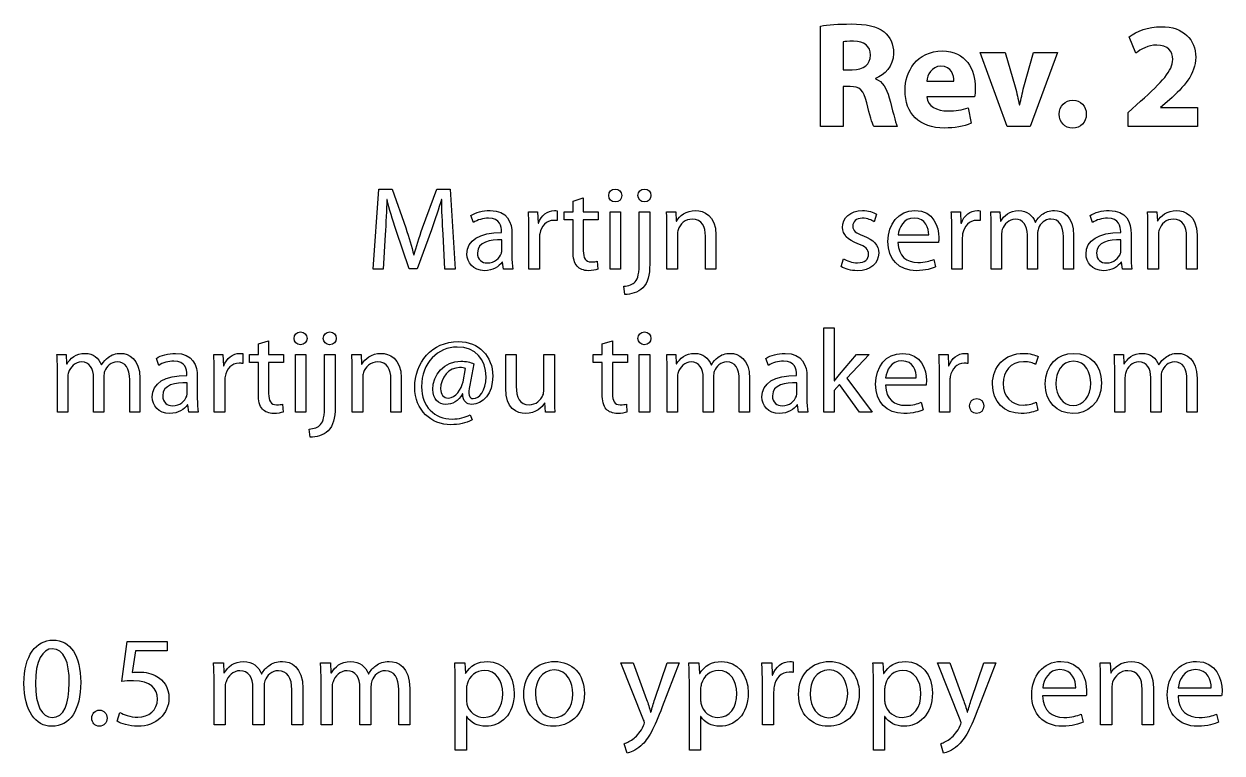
# Model space of a CAD drawing. Header units: millimetres. Extents: x -127 to 1881, y -61 to 1624.
# Drawn here: x 1459.9 to 1664.3, y 1489.9 to 1614.4 of the extents above; entities that cross this region are included whole.
import ezdxf

# ---------------------------------------------------------------- set-up
doc = ezdxf.new("R2010")
doc.units = ezdxf.units.MM
doc.layers.get('0').update_dxf_attribs({"linetype": 'CONTINUOUS', "true_color": 0xffffff})

msp = doc.modelspace()

# ---------------------------------------------------------------- linework, layer by layer
at = {"color": 7, "true_color": 0xffffff}
for points in [[(1600.8, 1603.69), (1599.64, 1603.69), (1599.64, 1596.86), (1595.75, 1596.86), (1595.75, 1614), (1595.75, 1614)], [(1599.64, 1611.3), (1599.64, 1606.53)], [(1649.54, 1609.39), (1648.43, 1612.17)], [(1630.47, 1603.61), (1632.09, 1609.47), (1636.22, 1609.47), (1631.52, 1596.86), (1627.61, 1596.86), (1623.02, 1609.47), (1627.27, 1609.47)], [(1627.27, 1609.47), (1628.97, 1603.61)], [(1599.64, 1606.53), (1601.19, 1606.53)], [(1605.16, 1605.08), (1605.16, 1605.01)], [(1613.89, 1604.59), (1618.53, 1604.59)], [(1622.04, 1601.91), (1613.92, 1601.91), (1613.92, 1601.91)], [(1629.69, 1600.55), (1629.77, 1600.55)], [(1655.31, 1601.42), (1653.77, 1600.13), (1653.77, 1600.08), (1660.11, 1600.08), (1660.11, 1596.86), (1648.23, 1596.86)], [(1648.23, 1596.86), (1648.23, 1599.23), (1650.37, 1601.17)], [(1620.96, 1600.06), (1621.47, 1597.4)], [(1608.87, 1596.86), (1604.85, 1596.86)], [(1521.5, 1578.35), (1521.14, 1572.48), (1519.45, 1572.48), (1520.4, 1586.17), (1522.66, 1586.17), (1525, 1579.55)], [(1521.81, 1584.41), (1521.77, 1584.41)], [(1527.88, 1579.55), (1530.32, 1586.17), (1532.58, 1586.17), (1533.43, 1572.48), (1531.68, 1572.48), (1531.36, 1578.49)], [(1531.13, 1584.41), (1531.09, 1584.41)], [(1553.55, 1575.59), (1553.55, 1580.95), (1552.02, 1580.95), (1552.02, 1582.31), (1553.55, 1582.31), (1553.55, 1584.14), (1555.29, 1584.67)], [(1555.29, 1584.67), (1555.29, 1582.31), (1557.85, 1582.31), (1557.85, 1580.95), (1555.29, 1580.95), (1555.29, 1575.65)], [(1561.86, 1585.08), (1561.86, 1585.08)], [(1545.93, 1582.31), (1547.49, 1582.31), (1547.57, 1580.36), (1547.63, 1580.36)], [(1550.86, 1582.48), (1550.86, 1580.79)], [(1559.87, 1582.31), (1561.65, 1582.31), (1561.65, 1572.48), (1559.87, 1572.48), (1559.87, 1582.31), (1559.87, 1582.31)], [(1564.84, 1574.04), (1564.84, 1582.31), (1566.63, 1582.31), (1566.63, 1573.35)], [(1569.48, 1582.31), (1571.06, 1582.31), (1571.16, 1580.69), (1571.2, 1580.69)], [(1618.08, 1582.31), (1619.65, 1582.31), (1619.73, 1580.36), (1619.79, 1580.36)], [(1623.02, 1582.48), (1623.02, 1580.79)], [(1624.81, 1582.31), (1626.37, 1582.31), (1626.45, 1580.71), (1626.51, 1580.71)], [(1651.55, 1582.31), (1653.13, 1582.31), (1653.23, 1580.69), (1653.27, 1580.69)], [(1536.54, 1580.46), (1536.13, 1581.66)], [(1605.32, 1581.91), (1604.89, 1580.61)], [(1632.39, 1580.54), (1632.43, 1580.54)], [(1642.16, 1580.46), (1641.75, 1581.66)], [(1529.37, 1579.2), (1526.95, 1572.56), (1525.61, 1572.56), (1523.37, 1579.08)], [(1541.35, 1578.74), (1541.35, 1578.94)], [(1543.12, 1578.51), (1543.12, 1574.83), (1543.12, 1574.83)], [(1547.8, 1577.72), (1547.8, 1572.48), (1546.01, 1572.48), (1546.01, 1579.24)], [(1571.35, 1578.39), (1571.35, 1572.48), (1569.56, 1572.48), (1569.56, 1579.65)], [(1577.93, 1578.33), (1577.93, 1572.48), (1576.14, 1572.48), (1576.14, 1578.15)], [(1609, 1578.35), (1614.22, 1578.35)], [(1619.95, 1577.72), (1619.95, 1572.48), (1618.16, 1572.48), (1618.16, 1579.24)], [(1626.64, 1578.39), (1626.64, 1572.48), (1624.89, 1572.48), (1624.89, 1579.65)], [(1632.79, 1578.55), (1632.79, 1572.48), (1631.05, 1572.48), (1631.05, 1578.37)], [(1638.95, 1578.25), (1638.95, 1572.48), (1637.2, 1572.48), (1637.2, 1578.02)], [(1646.98, 1578.74), (1646.98, 1578.94)], [(1648.74, 1578.51), (1648.74, 1574.83), (1648.74, 1574.83)], [(1653.42, 1578.39), (1653.42, 1572.48), (1651.63, 1572.48), (1651.63, 1579.65)], [(1660, 1578.33), (1660, 1572.48), (1658.21, 1572.48), (1658.21, 1578.15)], [(1541.39, 1575.79), (1541.39, 1577.5)], [(1615.89, 1577.07), (1608.98, 1577.07), (1608.98, 1577.07)], [(1647.02, 1575.79), (1647.02, 1577.5)], [(1526.38, 1574.94), (1526.42, 1574.94)], [(1599.26, 1572.94), (1599.69, 1574.29)], [(1615.07, 1574.16), (1615.4, 1572.88)], [(1543.26, 1572.48), (1541.66, 1572.48), (1541.52, 1573.72), (1541.46, 1573.72)], [(1557.67, 1573.86), (1557.75, 1572.5)], [(1648.89, 1572.48), (1647.28, 1572.48), (1647.14, 1573.72), (1647.08, 1573.72)], [(1562.4, 1568.19), (1562.2, 1569.59), (1562.2, 1569.59)], [(1599, 1554.53), (1601.91, 1557.93), (1604.04, 1557.93), (1600.26, 1553.88), (1604.59, 1548.09), (1602.39, 1548.09), (1599.02, 1552.81), (1598.11, 1551.79), (1598.11, 1548.09), (1596.34, 1548.09), (1596.34, 1562.52), (1598.11, 1562.52), (1598.11, 1553.42)], [(1499.86, 1551.2), (1499.86, 1556.57), (1498.34, 1556.57), (1498.34, 1557.93), (1499.86, 1557.93), (1499.86, 1559.76), (1501.61, 1560.29)], [(1501.61, 1560.29), (1501.61, 1557.93), (1504.17, 1557.93), (1504.17, 1556.57), (1501.61, 1556.57), (1501.61, 1551.26)], [(1508.17, 1560.69), (1508.17, 1560.69)], [(1558.52, 1551.2), (1558.52, 1556.57), (1557, 1556.57), (1557, 1557.93), (1558.52, 1557.93), (1558.52, 1559.76), (1560.27, 1560.29)], [(1560.27, 1560.29), (1560.27, 1557.93), (1562.83, 1557.93), (1562.83, 1556.57), (1560.27, 1556.57), (1560.27, 1551.26)], [(1566.83, 1560.69), (1566.83, 1560.69)], [(1465.5, 1557.93), (1467.06, 1557.93), (1467.15, 1556.32), (1467.21, 1556.32)], [(1492.24, 1557.93), (1493.81, 1557.93), (1493.89, 1555.98), (1493.95, 1555.98)], [(1497.18, 1558.09), (1497.18, 1556.4)], [(1506.18, 1557.93), (1507.97, 1557.93), (1507.97, 1548.09), (1506.18, 1548.09), (1506.18, 1557.93), (1506.18, 1557.93)], [(1511.16, 1549.66), (1511.16, 1557.93), (1512.95, 1557.93), (1512.95, 1548.97)], [(1515.79, 1557.93), (1517.38, 1557.93), (1517.48, 1556.3), (1517.52, 1556.3)], [(1542.06, 1552.18), (1542.06, 1557.93), (1543.85, 1557.93), (1543.85, 1552.5)], [(1548.57, 1551.91), (1548.57, 1557.93), (1550.36, 1557.93), (1550.36, 1550.8)], [(1564.84, 1557.93), (1566.63, 1557.93), (1566.63, 1548.09), (1564.84, 1548.09), (1564.84, 1557.93), (1564.84, 1557.93)], [(1569.52, 1557.93), (1571.08, 1557.93), (1571.16, 1556.32), (1571.22, 1556.32)], [(1615.97, 1557.93), (1617.53, 1557.93), (1617.61, 1555.98), (1617.67, 1555.98)], [(1620.91, 1558.09), (1620.91, 1556.4)], [(1632.87, 1557.6), (1632.47, 1556.24)], [(1645.88, 1557.93), (1647.44, 1557.93), (1647.52, 1556.32), (1647.59, 1556.32)], [(1473.08, 1556.16), (1473.12, 1556.16)], [(1482.85, 1556.08), (1482.45, 1557.28)], [(1534.77, 1553.28), (1535.2, 1555.55)], [(1536.6, 1556.36), (1535.91, 1552.69)], [(1577.1, 1556.16), (1577.14, 1556.16)], [(1586.87, 1556.08), (1586.46, 1557.28)], [(1653.46, 1556.16), (1653.5, 1556.16)], [(1467.33, 1554.01), (1467.33, 1548.09), (1465.58, 1548.09), (1465.58, 1555.27)], [(1473.49, 1554.17), (1473.49, 1548.09), (1471.74, 1548.09), (1471.74, 1553.99)], [(1479.64, 1553.86), (1479.64, 1548.09), (1477.9, 1548.09), (1477.9, 1553.64)], [(1487.67, 1554.35), (1487.67, 1554.56)], [(1489.44, 1554.13), (1489.44, 1550.45), (1489.44, 1550.45)], [(1494.11, 1553.34), (1494.11, 1548.09), (1492.32, 1548.09), (1492.32, 1554.86)], [(1517.66, 1554.01), (1517.66, 1548.09), (1515.87, 1548.09), (1515.87, 1555.27)], [(1524.24, 1553.95), (1524.24, 1548.09), (1522.46, 1548.09), (1522.46, 1553.76)], [(1571.35, 1554.01), (1571.35, 1548.09), (1569.6, 1548.09), (1569.6, 1555.27)], [(1577.5, 1554.17), (1577.5, 1548.09), (1575.75, 1548.09), (1575.75, 1553.99)], [(1583.66, 1553.86), (1583.66, 1548.09), (1581.91, 1548.09), (1581.91, 1553.64)], [(1591.69, 1554.35), (1591.69, 1554.56)], [(1593.45, 1554.13), (1593.45, 1550.45), (1593.45, 1550.45)], [(1606.88, 1553.97), (1612.11, 1553.97)], [(1617.84, 1553.34), (1617.84, 1548.09), (1616.05, 1548.09), (1616.05, 1554.86)], [(1647.71, 1554.01), (1647.71, 1548.09), (1645.96, 1548.09), (1645.96, 1555.27)], [(1653.86, 1554.17), (1653.86, 1548.09), (1652.12, 1548.09), (1652.12, 1553.99)], [(1660.02, 1553.86), (1660.02, 1548.09), (1658.27, 1548.09), (1658.27, 1553.64)], [(1487.71, 1551.41), (1487.71, 1553.11)], [(1591.73, 1551.41), (1591.73, 1553.11)], [(1598.11, 1553.42), (1598.15, 1553.42)], [(1613.77, 1552.69), (1606.86, 1552.69), (1606.86, 1552.69)], [(1643.7, 1553.09), (1643.7, 1553.09)], [(1503.99, 1549.47), (1504.07, 1548.11)], [(1534.73, 1551.2), (1534.67, 1551.2)], [(1550.44, 1548.09), (1548.85, 1548.09), (1548.75, 1549.7), (1548.71, 1549.7)], [(1562.65, 1549.47), (1562.73, 1548.11)], [(1612.96, 1549.78), (1613.29, 1548.5)], [(1632.53, 1549.78), (1632.83, 1548.44)], [(1489.58, 1548.09), (1487.97, 1548.09), (1487.83, 1549.33), (1487.77, 1549.33)], [(1535.99, 1547.65), (1536.31, 1546.77), (1536.31, 1546.77)], [(1593.6, 1548.09), (1591.99, 1548.09), (1591.85, 1549.33), (1591.79, 1549.33)], [(1508.72, 1543.81), (1508.52, 1545.21), (1508.52, 1545.21)], [(1476.59, 1502.12), (1477.5, 1508.95), (1484.31, 1508.95), (1484.31, 1507.33)], [(1484.31, 1507.33), (1478.88, 1507.33), (1478.34, 1503.68)], [(1492.21, 1505.32), (1493.9, 1505.32), (1493.99, 1503.59), (1494.05, 1503.59)], [(1510.47, 1505.32), (1512.15, 1505.32), (1512.24, 1503.59), (1512.31, 1503.59)], [(1533.36, 1505.32), (1535.07, 1505.32), (1535.18, 1503.5), (1535.22, 1503.5)], [(1565.58, 1495.56), (1561.68, 1505.32), (1563.78, 1505.32)], [(1563.78, 1505.32), (1566.08, 1499.06)], [(1567.51, 1499.1), (1569.61, 1505.32), (1571.64, 1505.32), (1568.75, 1497.77)], [(1573.3, 1505.32), (1575.01, 1505.32), (1575.12, 1503.5), (1575.17, 1503.5)], [(1585.76, 1505.32), (1587.44, 1505.32), (1587.53, 1503.22), (1587.6, 1503.22)], [(1591.08, 1505.49), (1591.08, 1503.68)], [(1604.71, 1505.32), (1606.42, 1505.32), (1606.53, 1503.5), (1606.57, 1503.5)], [(1619.6, 1495.56), (1615.7, 1505.32), (1617.8, 1505.32)], [(1617.8, 1505.32), (1620.1, 1499.06)], [(1621.52, 1499.1), (1623.62, 1505.32), (1625.66, 1505.32), (1622.77, 1497.77)], [(1643.45, 1505.32), (1645.16, 1505.32), (1645.27, 1503.57), (1645.31, 1503.57)], [(1494.18, 1501.09), (1494.18, 1494.72), (1492.3, 1494.72), (1492.3, 1502.45)], [(1500.38, 1503.41), (1500.42, 1503.41)], [(1512.44, 1501.09), (1512.44, 1494.72), (1510.55, 1494.72), (1510.55, 1502.45)], [(1518.63, 1503.41), (1518.68, 1503.41)], [(1645.47, 1501.09), (1645.47, 1494.72), (1643.54, 1494.72), (1643.54, 1502.45)], [(1469.54, 1501.99), (1469.54, 1501.99)], [(1500.82, 1501.27), (1500.82, 1494.72), (1498.93, 1494.72), (1498.93, 1501.07)], [(1507.45, 1500.94), (1507.45, 1494.72), (1505.57, 1494.72), (1505.57, 1500.7)], [(1519.07, 1501.27), (1519.07, 1494.72), (1517.19, 1494.72), (1517.19, 1501.07)], [(1525.7, 1500.94), (1525.7, 1494.72), (1523.82, 1494.72), (1523.82, 1500.7)], [(1535.4, 1496.15), (1535.35, 1496.15), (1535.35, 1490.39), (1533.45, 1490.39), (1533.45, 1501.86), (1533.45, 1501.86)], [(1535.35, 1500.88), (1535.35, 1499.04)], [(1575.34, 1496.15), (1575.3, 1496.15), (1575.3, 1490.39), (1573.39, 1490.39), (1573.39, 1501.86), (1573.39, 1501.86)], [(1575.3, 1500.88), (1575.3, 1499.04)], [(1587.77, 1500.37), (1587.77, 1494.72), (1585.85, 1494.72), (1585.85, 1502.01)], [(1606.75, 1496.15), (1606.7, 1496.15), (1606.7, 1490.39), (1604.8, 1490.39), (1604.8, 1501.86), (1604.8, 1501.86)], [(1606.7, 1500.88), (1606.7, 1499.04)], [(1633.67, 1501.05), (1639.3, 1501.05)], [(1652.56, 1501.03), (1652.56, 1494.72), (1650.63, 1494.72), (1650.63, 1500.83)], [(1656.78, 1501.05), (1662.41, 1501.05)], [(1555.49, 1500.11), (1555.49, 1500.11)], [(1602.37, 1500.11), (1602.37, 1500.11)], [(1641.09, 1499.67), (1633.65, 1499.67), (1633.65, 1499.67)], [(1664.2, 1499.67), (1656.76, 1499.67), (1656.76, 1499.67)], [(1475.75, 1495.36), (1476.24, 1496.83)], [(1566.78, 1496.89), (1566.83, 1496.89)], [(1620.8, 1496.89), (1620.84, 1496.89)], [(1640.21, 1496.54), (1640.56, 1495.16)], [(1663.33, 1496.54), (1663.68, 1495.16)], [(1562.76, 1489.91), (1562.27, 1491.51)], [(1616.77, 1489.91), (1616.29, 1491.51)]]:
    msp.add_lwpolyline(points, dxfattribs=at)
for points in [[(1595.75, 1614), (1597.01, 1614.21), (1598.87, 1614.36), (1600.98, 1614.36)], [(1600.98, 1614.36), (1603.56, 1614.36), (1605.36, 1613.98), (1606.6, 1613)], [(1606.6, 1613), (1607.66, 1612.17), (1608.22, 1610.94), (1608.22, 1609.34)], [(1648.43, 1612.17), (1649.67, 1613.13), (1651.65, 1613.9), (1653.9, 1613.9)], [(1653.9, 1613.9), (1657.71, 1613.9), (1659.77, 1611.68), (1659.77, 1608.67)], [(1601.42, 1611.43), (1600.46, 1611.43), (1599.92, 1611.37), (1599.64, 1611.3)], [(1604.3, 1609.03), (1604.3, 1610.6), (1603.22, 1611.43), (1601.42, 1611.43)], [(1653.12, 1610.76), (1651.68, 1610.76), (1650.42, 1610.03), (1649.54, 1609.39)], [(1655.86, 1608.31), (1655.86, 1609.67), (1655.06, 1610.76), (1653.12, 1610.76)], [(1601.19, 1606.53), (1603.14, 1606.53), (1604.3, 1607.51), (1604.3, 1609.03)], [(1608.22, 1609.34), (1608.22, 1607.15), (1606.65, 1605.63), (1605.16, 1605.08)], [(1610.18, 1603.02), (1610.18, 1606.22), (1612.17, 1609.75), (1616.55, 1609.75)], [(1616.55, 1609.75), (1620.62, 1609.75), (1622.17, 1606.58), (1622.17, 1603.46)], [(1659.77, 1608.67), (1659.77, 1605.83), (1657.76, 1603.59), (1655.31, 1601.42)], [(1616.32, 1607.15), (1614.67, 1607.15), (1614, 1605.63), (1613.89, 1604.59)], [(1618.53, 1604.59), (1618.53, 1605.55), (1618.12, 1607.15), (1616.32, 1607.15)], [(1650.37, 1601.17), (1654.05, 1604.47), (1655.83, 1606.35), (1655.86, 1608.31)], [(1605.16, 1605.01), (1606.37, 1604.52), (1607.04, 1603.38), (1607.48, 1601.78)], [(1603.66, 1600.91), (1603.17, 1603.1), (1602.42, 1603.67), (1600.8, 1603.69)], [(1616.91, 1596.6), (1612.63, 1596.6), (1610.18, 1599.08), (1610.18, 1603.02)], [(1622.17, 1603.46), (1622.17, 1602.79), (1622.09, 1602.2), (1622.04, 1601.91)], [(1628.97, 1603.61), (1629.28, 1602.53), (1629.49, 1601.55), (1629.69, 1600.55)], [(1629.77, 1600.55), (1629.98, 1601.58), (1630.18, 1602.53), (1630.47, 1603.61)], [(1604.85, 1596.86), (1604.59, 1597.38), (1604.15, 1598.77), (1603.66, 1600.91)], [(1607.48, 1601.78), (1608.02, 1599.8), (1608.53, 1597.53), (1608.87, 1596.86)], [(1613.92, 1601.91), (1614.02, 1600.29), (1615.65, 1599.52), (1617.48, 1599.52)], [(1636.5, 1598.95), (1636.5, 1600.37), (1637.45, 1601.35), (1638.82, 1601.35)], [(1638.82, 1601.35), (1640.16, 1601.35), (1641.09, 1600.39), (1641.11, 1598.95)], [(1617.48, 1599.52), (1618.82, 1599.52), (1619.9, 1599.7), (1620.96, 1600.06)], [(1638.77, 1596.58), (1637.45, 1596.58), (1636.5, 1597.58), (1636.5, 1598.95)], [(1641.11, 1598.95), (1641.11, 1597.58), (1640.18, 1596.58), (1638.77, 1596.58)], [(1621.47, 1597.4), (1620.18, 1596.86), (1618.61, 1596.6), (1616.91, 1596.6)], [(1559.64, 1585.08), (1559.64, 1585.69), (1560.09, 1586.19), (1560.76, 1586.19)], [(1560.76, 1586.19), (1561.41, 1586.19), (1561.86, 1585.71), (1561.86, 1585.08)], [(1564.62, 1585.08), (1564.62, 1585.69), (1565.07, 1586.19), (1565.74, 1586.19)], [(1565.74, 1586.19), (1566.41, 1586.19), (1566.84, 1585.69), (1566.84, 1585.08)], [(1521.77, 1584.41), (1521.73, 1582.7), (1521.62, 1580.42), (1521.5, 1578.35)], [(1523.37, 1579.08), (1522.72, 1581.03), (1522.19, 1582.78), (1521.81, 1584.41)], [(1531.09, 1584.41), (1530.61, 1582.82), (1530.06, 1581.09), (1529.37, 1579.2)], [(1531.36, 1578.49), (1531.26, 1580.4), (1531.13, 1582.72), (1531.13, 1584.41)], [(1560.72, 1583.98), (1560.07, 1583.98), (1559.64, 1584.47), (1559.64, 1585.08)], [(1561.86, 1585.08), (1561.86, 1584.47), (1561.43, 1583.98), (1560.72, 1583.98)], [(1565.7, 1583.98), (1565.05, 1583.98), (1564.62, 1584.49), (1564.62, 1585.08)], [(1566.84, 1585.08), (1566.84, 1584.49), (1566.43, 1583.98), (1565.7, 1583.98)], [(1536.13, 1581.66), (1536.95, 1582.17), (1538.14, 1582.52), (1539.38, 1582.52)], [(1539.38, 1582.52), (1542.39, 1582.52), (1543.12, 1580.46), (1543.12, 1578.51)], [(1546.01, 1579.24), (1546.01, 1580.4), (1545.99, 1581.4), (1545.93, 1582.31)], [(1547.63, 1580.36), (1548.08, 1581.68), (1549.18, 1582.52), (1550.38, 1582.52)], [(1550.38, 1582.52), (1550.56, 1582.52), (1550.7, 1582.5), (1550.86, 1582.48)], [(1569.56, 1579.65), (1569.56, 1580.69), (1569.54, 1581.5), (1569.48, 1582.31)], [(1571.2, 1580.69), (1571.69, 1581.6), (1572.83, 1582.52), (1574.46, 1582.52)], [(1574.46, 1582.52), (1575.82, 1582.52), (1577.93, 1581.7), (1577.93, 1578.33)], [(1599.53, 1579.63), (1599.53, 1581.22), (1600.83, 1582.52), (1602.92, 1582.52)], [(1602.92, 1582.52), (1603.92, 1582.52), (1604.79, 1582.25), (1605.32, 1581.91)], [(1607.27, 1577.23), (1607.27, 1580.2), (1609.02, 1582.52), (1611.88, 1582.52)], [(1611.88, 1582.52), (1615.11, 1582.52), (1615.95, 1579.71), (1615.95, 1577.9)], [(1618.16, 1579.24), (1618.16, 1580.4), (1618.14, 1581.4), (1618.08, 1582.31)], [(1619.79, 1580.36), (1620.24, 1581.68), (1621.33, 1582.52), (1622.53, 1582.52)], [(1622.53, 1582.52), (1622.71, 1582.52), (1622.86, 1582.5), (1623.02, 1582.48)], [(1624.89, 1579.65), (1624.89, 1580.69), (1624.85, 1581.5), (1624.81, 1582.31)], [(1626.51, 1580.71), (1627.06, 1581.64), (1627.98, 1582.52), (1629.62, 1582.52)], [(1629.62, 1582.52), (1630.94, 1582.52), (1631.96, 1581.7), (1632.39, 1580.54)], [(1633.55, 1581.82), (1634.13, 1582.27), (1634.76, 1582.52), (1635.7, 1582.52)], [(1635.7, 1582.52), (1637.02, 1582.52), (1638.95, 1581.66), (1638.95, 1578.25)], [(1641.75, 1581.66), (1642.57, 1582.17), (1643.77, 1582.52), (1645.01, 1582.52)], [(1645.01, 1582.52), (1648.01, 1582.52), (1648.74, 1580.46), (1648.74, 1578.51)], [(1651.63, 1579.65), (1651.63, 1580.69), (1651.61, 1581.5), (1651.55, 1582.31)], [(1653.27, 1580.69), (1653.76, 1581.6), (1654.9, 1582.52), (1656.53, 1582.52)], [(1656.53, 1582.52), (1657.89, 1582.52), (1660, 1581.7), (1660, 1578.33)], [(1539.12, 1581.2), (1538.18, 1581.2), (1537.23, 1580.93), (1536.54, 1580.46)], [(1541.35, 1578.94), (1541.35, 1579.73), (1541.13, 1581.22), (1539.12, 1581.2)], [(1550.25, 1580.83), (1549, 1580.83), (1548.1, 1579.89), (1547.86, 1578.55)], [(1550.86, 1580.79), (1550.68, 1580.83), (1550.5, 1580.83), (1550.25, 1580.83)], [(1573.87, 1581.05), (1572.71, 1581.05), (1571.79, 1580.22), (1571.47, 1579.22)], [(1576.14, 1578.15), (1576.14, 1579.73), (1575.55, 1581.05), (1573.87, 1581.05)], [(1602.88, 1581.2), (1601.82, 1581.2), (1601.26, 1580.59), (1601.26, 1579.85)], [(1604.89, 1580.61), (1604.51, 1580.85), (1603.8, 1581.2), (1602.88, 1581.2)], [(1611.74, 1581.24), (1609.91, 1581.24), (1609.14, 1579.59), (1609, 1578.35)], [(1614.22, 1578.35), (1614.24, 1579.47), (1613.75, 1581.24), (1611.74, 1581.24)], [(1622.41, 1580.83), (1621.15, 1580.83), (1620.26, 1579.89), (1620.01, 1578.55)], [(1623.02, 1580.79), (1622.84, 1580.83), (1622.65, 1580.83), (1622.41, 1580.83)], [(1628.99, 1581.05), (1627.9, 1581.05), (1627.06, 1580.16), (1626.78, 1579.26)], [(1631.05, 1578.37), (1631.05, 1579.93), (1630.35, 1581.05), (1628.99, 1581.05)], [(1632.43, 1580.54), (1632.73, 1581.11), (1633.14, 1581.52), (1633.55, 1581.82)], [(1635.07, 1581.05), (1634.03, 1581.05), (1633.26, 1580.3), (1632.94, 1579.45)], [(1637.2, 1578.02), (1637.2, 1579.93), (1636.49, 1581.05), (1635.07, 1581.05)], [(1644.74, 1581.2), (1643.81, 1581.2), (1642.85, 1580.93), (1642.16, 1580.46)], [(1646.98, 1578.94), (1646.98, 1579.73), (1646.75, 1581.22), (1644.74, 1581.2)], [(1655.94, 1581.05), (1654.78, 1581.05), (1653.86, 1580.22), (1653.54, 1579.22)], [(1658.21, 1578.15), (1658.21, 1579.73), (1657.62, 1581.05), (1655.94, 1581.05)], [(1525, 1579.55), (1525.57, 1577.86), (1526.01, 1576.36), (1526.38, 1574.94)], [(1526.42, 1574.94), (1526.79, 1576.32), (1527.27, 1577.82), (1527.88, 1579.55)], [(1535.44, 1575.08), (1535.44, 1577.46), (1537.55, 1578.76), (1541.35, 1578.74)], [(1547.86, 1578.55), (1547.82, 1578.31), (1547.8, 1578), (1547.8, 1577.72)], [(1571.47, 1579.22), (1571.39, 1579), (1571.35, 1578.7), (1571.35, 1578.39)], [(1602.15, 1576.85), (1600.36, 1577.5), (1599.53, 1578.45), (1599.53, 1579.63)], [(1601.26, 1579.85), (1601.26, 1579.04), (1601.82, 1578.68), (1603.11, 1578.17)], [(1603.11, 1578.17), (1604.79, 1577.54), (1605.69, 1576.68), (1605.69, 1575.22)], [(1620.01, 1578.55), (1619.97, 1578.31), (1619.95, 1578), (1619.95, 1577.72)], [(1626.78, 1579.26), (1626.68, 1579.02), (1626.64, 1578.7), (1626.64, 1578.39)], [(1632.94, 1579.45), (1632.85, 1579.18), (1632.79, 1578.88), (1632.79, 1578.55)], [(1641.06, 1575.08), (1641.06, 1577.46), (1643.18, 1578.76), (1646.98, 1578.74)], [(1653.54, 1579.22), (1653.46, 1579), (1653.42, 1578.7), (1653.42, 1578.39)], [(1541.4, 1577.5), (1539.44, 1577.54), (1537.23, 1577.19), (1537.23, 1575.28)], [(1603.96, 1575.06), (1603.96, 1575.91), (1603.45, 1576.36), (1602.15, 1576.85)], [(1612.11, 1572.25), (1609.08, 1572.25), (1607.27, 1574.27), (1607.27, 1577.23)], [(1608.98, 1577.07), (1609.02, 1574.65), (1610.54, 1573.66), (1612.35, 1573.66)], [(1615.95, 1577.9), (1615.95, 1577.54), (1615.93, 1577.27), (1615.89, 1577.07)], [(1647.02, 1577.5), (1645.07, 1577.54), (1642.85, 1577.19), (1642.85, 1575.28)], [(1538.45, 1572.25), (1536.46, 1572.25), (1535.44, 1573.66), (1535.44, 1575.08)], [(1537.23, 1575.28), (1537.23, 1574.1), (1538, 1573.57), (1538.9, 1573.57)], [(1538.9, 1573.57), (1540.2, 1573.57), (1541.03, 1574.39), (1541.31, 1575.22)], [(1541.31, 1575.22), (1541.37, 1575.42), (1541.39, 1575.63), (1541.39, 1575.79)], [(1543.12, 1574.83), (1543.12, 1573.98), (1543.16, 1573.15), (1543.26, 1572.48)], [(1554.24, 1573.01), (1553.75, 1573.55), (1553.55, 1574.43), (1553.55, 1575.59)], [(1555.29, 1575.65), (1555.29, 1574.43), (1555.64, 1573.74), (1556.63, 1573.74)], [(1564.15, 1570.36), (1564.64, 1570.91), (1564.84, 1571.68), (1564.84, 1574.04)], [(1599.69, 1574.29), (1600.24, 1573.96), (1601.17, 1573.59), (1602.07, 1573.59)], [(1605.69, 1575.22), (1605.69, 1573.47), (1604.32, 1572.25), (1602.03, 1572.25)], [(1602.07, 1573.59), (1603.35, 1573.59), (1603.96, 1574.22), (1603.96, 1575.06)], [(1612.35, 1573.66), (1613.63, 1573.66), (1614.42, 1573.88), (1615.07, 1574.16)], [(1644.07, 1572.25), (1642.08, 1572.25), (1641.06, 1573.66), (1641.06, 1575.08)], [(1642.85, 1575.28), (1642.85, 1574.1), (1643.62, 1573.57), (1644.52, 1573.57)], [(1644.52, 1573.57), (1645.82, 1573.57), (1646.65, 1574.39), (1646.94, 1575.22)], [(1646.94, 1575.22), (1647, 1575.42), (1647.02, 1575.63), (1647.02, 1575.79)], [(1648.74, 1574.83), (1648.74, 1573.98), (1648.79, 1573.15), (1648.89, 1572.48)], [(1541.46, 1573.72), (1540.91, 1572.94), (1539.85, 1572.25), (1538.45, 1572.25)], [(1556.17, 1572.25), (1555.33, 1572.25), (1554.66, 1572.54), (1554.24, 1573.01)], [(1557.75, 1572.5), (1557.41, 1572.38), (1556.86, 1572.25), (1556.17, 1572.25)], [(1556.63, 1573.74), (1557.12, 1573.74), (1557.41, 1573.78), (1557.67, 1573.86)], [(1566.63, 1573.35), (1566.63, 1571.44), (1566.33, 1570.2), (1565.45, 1569.31)], [(1602.03, 1572.25), (1600.95, 1572.25), (1599.96, 1572.54), (1599.26, 1572.94)], [(1615.4, 1572.88), (1614.77, 1572.6), (1613.67, 1572.25), (1612.11, 1572.25)], [(1647.08, 1573.72), (1646.53, 1572.94), (1645.47, 1572.25), (1644.07, 1572.25)], [(1562.2, 1569.59), (1563.03, 1569.65), (1563.73, 1569.88), (1564.15, 1570.36)], [(1565.45, 1569.31), (1564.66, 1568.51), (1563.36, 1568.19), (1562.4, 1568.19)], [(1505.96, 1560.69), (1505.96, 1561.3), (1506.4, 1561.81), (1507.07, 1561.81)], [(1507.07, 1561.81), (1507.72, 1561.81), (1508.17, 1561.32), (1508.17, 1560.69)], [(1510.93, 1560.69), (1510.93, 1561.3), (1511.38, 1561.81), (1512.05, 1561.81)], [(1512.05, 1561.81), (1512.72, 1561.81), (1513.15, 1561.3), (1513.15, 1560.69)], [(1564.62, 1560.69), (1564.62, 1561.3), (1565.07, 1561.81), (1565.74, 1561.81)], [(1565.74, 1561.81), (1566.39, 1561.81), (1566.83, 1561.32), (1566.83, 1560.69)], [(1507.03, 1559.59), (1506.38, 1559.59), (1505.96, 1560.08), (1505.96, 1560.69)], [(1508.17, 1560.69), (1508.17, 1560.08), (1507.74, 1559.59), (1507.03, 1559.59)], [(1512.01, 1559.59), (1511.36, 1559.59), (1510.93, 1560.1), (1510.93, 1560.69)], [(1513.15, 1560.69), (1513.15, 1560.1), (1512.74, 1559.59), (1512.01, 1559.59)], [(1526.54, 1552.32), (1526.54, 1556.51), (1529.45, 1560.14), (1533.96, 1560.14)], [(1533.96, 1560.14), (1537.49, 1560.14), (1539.85, 1557.64), (1539.85, 1554.25)], [(1565.7, 1559.59), (1565.05, 1559.59), (1564.62, 1560.08), (1564.62, 1560.69)], [(1566.83, 1560.69), (1566.83, 1560.08), (1566.41, 1559.59), (1565.7, 1559.59)], [(1465.58, 1555.27), (1465.58, 1556.3), (1465.54, 1557.12), (1465.5, 1557.93)], [(1467.21, 1556.32), (1467.76, 1557.26), (1468.67, 1558.13), (1470.32, 1558.13)], [(1470.32, 1558.13), (1471.64, 1558.13), (1472.65, 1557.32), (1473.08, 1556.16)], [(1474.24, 1557.44), (1474.83, 1557.89), (1475.46, 1558.13), (1476.39, 1558.13)], [(1476.39, 1558.13), (1477.71, 1558.13), (1479.64, 1557.28), (1479.64, 1553.86)], [(1482.45, 1557.28), (1483.26, 1557.79), (1484.46, 1558.13), (1485.7, 1558.13)], [(1485.7, 1558.13), (1488.71, 1558.13), (1489.44, 1556.08), (1489.44, 1554.13)], [(1492.32, 1554.86), (1492.32, 1556.02), (1492.3, 1557.01), (1492.24, 1557.93)], [(1493.95, 1555.98), (1494.4, 1557.3), (1495.49, 1558.13), (1496.69, 1558.13)], [(1496.69, 1558.13), (1496.87, 1558.13), (1497.02, 1558.11), (1497.18, 1558.09)], [(1515.87, 1555.27), (1515.87, 1556.3), (1515.85, 1557.12), (1515.79, 1557.93)], [(1517.52, 1556.3), (1518.01, 1557.22), (1519.14, 1558.13), (1520.77, 1558.13)], [(1520.77, 1558.13), (1522.13, 1558.13), (1524.24, 1557.32), (1524.24, 1553.95)], [(1533.79, 1559.21), (1530.48, 1559.21), (1527.7, 1556.57), (1527.7, 1552.44)], [(1538.71, 1554.11), (1538.71, 1557.08), (1536.94, 1559.21), (1533.79, 1559.21)], [(1569.6, 1555.27), (1569.6, 1556.3), (1569.56, 1557.12), (1569.52, 1557.93)], [(1571.22, 1556.32), (1571.77, 1557.26), (1572.69, 1558.13), (1574.33, 1558.13)], [(1574.33, 1558.13), (1575.65, 1558.13), (1576.67, 1557.32), (1577.1, 1556.16)], [(1578.25, 1557.44), (1578.84, 1557.89), (1579.47, 1558.13), (1580.41, 1558.13)], [(1580.41, 1558.13), (1581.73, 1558.13), (1583.66, 1557.28), (1583.66, 1553.86)], [(1586.46, 1557.28), (1587.28, 1557.79), (1588.47, 1558.13), (1589.71, 1558.13)], [(1589.71, 1558.13), (1592.72, 1558.13), (1593.45, 1556.08), (1593.45, 1554.13)], [(1605.16, 1552.85), (1605.16, 1555.82), (1606.9, 1558.13), (1609.77, 1558.13)], [(1609.77, 1558.13), (1613, 1558.13), (1613.83, 1555.33), (1613.83, 1553.52)], [(1616.05, 1554.86), (1616.05, 1556.02), (1616.03, 1557.01), (1615.97, 1557.93)], [(1617.67, 1555.98), (1618.12, 1557.3), (1619.22, 1558.13), (1620.42, 1558.13)], [(1620.42, 1558.13), (1620.6, 1558.13), (1620.74, 1558.11), (1620.91, 1558.09)], [(1625.11, 1552.89), (1625.11, 1555.92), (1627.18, 1558.13), (1630.39, 1558.13)], [(1630.39, 1558.13), (1631.45, 1558.13), (1632.39, 1557.87), (1632.87, 1557.6)], [(1634.09, 1552.93), (1634.09, 1556.2), (1636.27, 1558.13), (1638.97, 1558.13)], [(1638.97, 1558.13), (1641.79, 1558.13), (1643.7, 1556.08), (1643.7, 1553.09)], [(1645.96, 1555.27), (1645.96, 1556.3), (1645.92, 1557.12), (1645.88, 1557.93)], [(1647.59, 1556.32), (1648.13, 1557.26), (1649.05, 1558.13), (1650.69, 1558.13)], [(1650.69, 1558.13), (1652.02, 1558.13), (1653.03, 1557.32), (1653.46, 1556.16)], [(1654.62, 1557.44), (1655.21, 1557.89), (1655.84, 1558.13), (1656.77, 1558.13)], [(1656.77, 1558.13), (1658.09, 1558.13), (1660.02, 1557.28), (1660.02, 1553.86)], [(1469.69, 1556.67), (1468.59, 1556.67), (1467.76, 1555.77), (1467.47, 1554.88)], [(1471.74, 1553.99), (1471.74, 1555.55), (1471.05, 1556.67), (1469.69, 1556.67)], [(1473.12, 1556.16), (1473.43, 1556.73), (1473.83, 1557.14), (1474.24, 1557.44)], [(1475.76, 1556.67), (1474.73, 1556.67), (1473.95, 1555.92), (1473.63, 1555.06)], [(1477.9, 1553.64), (1477.9, 1555.55), (1477.19, 1556.67), (1475.76, 1556.67)], [(1485.43, 1556.81), (1484.5, 1556.81), (1483.54, 1556.55), (1482.85, 1556.08)], [(1487.67, 1554.56), (1487.67, 1555.35), (1487.45, 1556.83), (1485.43, 1556.81)], [(1496.57, 1556.45), (1495.31, 1556.45), (1494.42, 1555.51), (1494.17, 1554.17)], [(1497.18, 1556.4), (1497, 1556.45), (1496.81, 1556.45), (1496.57, 1556.45)], [(1520.18, 1556.67), (1519.02, 1556.67), (1518.11, 1555.84), (1517.78, 1554.84)], [(1522.46, 1553.76), (1522.46, 1555.35), (1521.87, 1556.67), (1520.18, 1556.67)], [(1529.61, 1551.97), (1529.61, 1554.49), (1531.6, 1556.79), (1534.42, 1556.79)], [(1534.18, 1555.71), (1532.39, 1555.71), (1530.95, 1554.03), (1530.95, 1552.06)], [(1535.2, 1555.55), (1534.99, 1555.63), (1534.65, 1555.71), (1534.18, 1555.71)], [(1534.42, 1556.79), (1535.28, 1556.79), (1536.07, 1556.61), (1536.6, 1556.36)], [(1573.7, 1556.67), (1572.61, 1556.67), (1571.77, 1555.77), (1571.49, 1554.88)], [(1575.75, 1553.99), (1575.75, 1555.55), (1575.06, 1556.67), (1573.7, 1556.67)], [(1577.14, 1556.16), (1577.44, 1556.73), (1577.85, 1557.14), (1578.25, 1557.44)], [(1579.78, 1556.67), (1578.74, 1556.67), (1577.97, 1555.92), (1577.64, 1555.06)], [(1581.91, 1553.64), (1581.91, 1555.55), (1581.2, 1556.67), (1579.78, 1556.67)], [(1589.45, 1556.81), (1588.52, 1556.81), (1587.56, 1556.55), (1586.87, 1556.08)], [(1591.69, 1554.56), (1591.69, 1555.35), (1591.46, 1556.83), (1589.45, 1556.81)], [(1609.63, 1556.85), (1607.8, 1556.85), (1607.03, 1555.21), (1606.88, 1553.97)], [(1612.11, 1553.97), (1612.13, 1555.08), (1611.64, 1556.85), (1609.63, 1556.85)], [(1620.3, 1556.45), (1619.04, 1556.45), (1618.14, 1555.51), (1617.9, 1554.17)], [(1620.91, 1556.4), (1620.72, 1556.45), (1620.54, 1556.45), (1620.3, 1556.45)], [(1630.39, 1556.71), (1628.14, 1556.71), (1626.92, 1555.02), (1626.92, 1552.99)], [(1632.47, 1556.24), (1632.04, 1556.47), (1631.37, 1556.71), (1630.39, 1556.71)], [(1638.93, 1556.79), (1636.84, 1556.79), (1635.92, 1554.84), (1635.92, 1552.99)], [(1641.88, 1553.03), (1641.88, 1554.7), (1641.04, 1556.79), (1638.93, 1556.79)], [(1650.06, 1556.67), (1648.97, 1556.67), (1648.13, 1555.77), (1647.85, 1554.88)], [(1652.12, 1553.99), (1652.12, 1555.55), (1651.43, 1556.67), (1650.06, 1556.67)], [(1653.5, 1556.16), (1653.8, 1556.73), (1654.21, 1557.14), (1654.62, 1557.44)], [(1656.14, 1556.67), (1655.1, 1556.67), (1654.33, 1555.92), (1654.01, 1555.06)], [(1658.27, 1553.64), (1658.27, 1555.55), (1657.56, 1556.67), (1656.14, 1556.67)], [(1467.47, 1554.88), (1467.37, 1554.64), (1467.33, 1554.31), (1467.33, 1554.01)], [(1473.63, 1555.06), (1473.55, 1554.8), (1473.49, 1554.49), (1473.49, 1554.17)], [(1481.76, 1550.69), (1481.76, 1553.07), (1483.87, 1554.37), (1487.67, 1554.35)], [(1494.17, 1554.17), (1494.13, 1553.93), (1494.11, 1553.62), (1494.11, 1553.34)], [(1517.78, 1554.84), (1517.7, 1554.62), (1517.66, 1554.31), (1517.66, 1554.01)], [(1539.85, 1554.25), (1539.85, 1551.2), (1538.14, 1549.41), (1536.25, 1549.41)], [(1536.52, 1550.41), (1537.55, 1550.37), (1538.71, 1551.77), (1538.71, 1554.11)], [(1571.49, 1554.88), (1571.39, 1554.64), (1571.35, 1554.31), (1571.35, 1554.01)], [(1577.64, 1555.06), (1577.56, 1554.8), (1577.5, 1554.49), (1577.5, 1554.17)], [(1585.77, 1550.69), (1585.77, 1553.07), (1587.89, 1554.37), (1591.69, 1554.35)], [(1598.15, 1553.42), (1598.39, 1553.76), (1598.72, 1554.19), (1599, 1554.53)], [(1613.83, 1553.52), (1613.83, 1553.15), (1613.81, 1552.89), (1613.77, 1552.69)], [(1617.9, 1554.17), (1617.86, 1553.93), (1617.84, 1553.62), (1617.84, 1553.34)], [(1647.85, 1554.88), (1647.75, 1554.64), (1647.71, 1554.31), (1647.71, 1554.01)], [(1654.01, 1555.06), (1653.93, 1554.8), (1653.86, 1554.49), (1653.86, 1554.17)], [(1487.71, 1553.11), (1485.76, 1553.15), (1483.54, 1552.81), (1483.54, 1550.9)], [(1532.7, 1545.96), (1529.36, 1545.96), (1526.54, 1548.4), (1526.54, 1552.32)], [(1527.7, 1552.44), (1527.7, 1549.05), (1529.91, 1546.93), (1532.92, 1546.93)], [(1531.8, 1549.41), (1530.63, 1549.41), (1529.61, 1550.37), (1529.61, 1551.97)], [(1530.95, 1552.06), (1530.95, 1551.16), (1531.4, 1550.51), (1532.29, 1550.51)], [(1532.29, 1550.51), (1533.47, 1550.51), (1534.55, 1552.01), (1534.77, 1553.28)], [(1535.91, 1552.69), (1535.6, 1551.14), (1535.85, 1550.43), (1536.52, 1550.41)], [(1545.46, 1547.87), (1543.91, 1547.87), (1542.06, 1548.74), (1542.06, 1552.18)], [(1543.85, 1552.5), (1543.85, 1550.63), (1544.44, 1549.35), (1546.05, 1549.35)], [(1548.41, 1551), (1548.51, 1551.24), (1548.57, 1551.57), (1548.57, 1551.91)], [(1591.73, 1553.11), (1589.78, 1553.15), (1587.56, 1552.81), (1587.56, 1550.9)], [(1609.99, 1547.87), (1606.97, 1547.87), (1605.16, 1549.88), (1605.16, 1552.85)], [(1606.86, 1552.69), (1606.91, 1550.27), (1608.43, 1549.27), (1610.24, 1549.27)], [(1630.01, 1547.87), (1627.04, 1547.87), (1625.11, 1549.88), (1625.11, 1552.89)], [(1626.92, 1552.99), (1626.92, 1550.71), (1628.38, 1549.31), (1630.33, 1549.31)], [(1638.81, 1547.87), (1636.17, 1547.87), (1634.09, 1549.82), (1634.09, 1552.93)], [(1635.92, 1552.99), (1635.92, 1550.84), (1637.14, 1549.21), (1638.89, 1549.21)], [(1643.7, 1553.09), (1643.7, 1549.45), (1641.16, 1547.87), (1638.81, 1547.87)], [(1638.89, 1549.21), (1640.6, 1549.21), (1641.88, 1550.82), (1641.88, 1553.03)], [(1484.76, 1547.87), (1482.77, 1547.87), (1481.76, 1549.27), (1481.76, 1550.69)], [(1483.54, 1550.9), (1483.54, 1549.72), (1484.32, 1549.19), (1485.21, 1549.19)], [(1485.21, 1549.19), (1486.51, 1549.19), (1487.34, 1550), (1487.63, 1550.84)], [(1487.63, 1550.84), (1487.69, 1551.04), (1487.71, 1551.24), (1487.71, 1551.41)], [(1489.44, 1550.45), (1489.44, 1549.6), (1489.48, 1548.76), (1489.58, 1548.09)], [(1500.55, 1548.62), (1500.06, 1549.17), (1499.86, 1550.04), (1499.86, 1551.2)], [(1501.61, 1551.26), (1501.61, 1550.04), (1501.95, 1549.35), (1502.95, 1549.35)], [(1502.95, 1549.35), (1503.44, 1549.35), (1503.72, 1549.39), (1503.99, 1549.47)], [(1510.47, 1545.98), (1510.95, 1546.53), (1511.16, 1547.3), (1511.16, 1549.66)], [(1534.67, 1551.2), (1533.96, 1550), (1533.02, 1549.41), (1531.8, 1549.41)], [(1536.25, 1549.41), (1535.44, 1549.41), (1534.69, 1549.94), (1534.73, 1551.2)], [(1548.71, 1549.7), (1548.26, 1548.91), (1547.21, 1547.87), (1545.46, 1547.87)], [(1546.05, 1549.35), (1547.25, 1549.35), (1548.08, 1550.19), (1548.41, 1551)], [(1550.36, 1550.8), (1550.36, 1549.76), (1550.38, 1548.87), (1550.44, 1548.09)], [(1559.21, 1548.62), (1558.73, 1549.17), (1558.52, 1550.04), (1558.52, 1551.2)], [(1560.27, 1551.26), (1560.27, 1550.04), (1560.62, 1549.35), (1561.61, 1549.35)], [(1561.61, 1549.35), (1562.1, 1549.35), (1562.38, 1549.39), (1562.65, 1549.47)], [(1588.78, 1547.87), (1586.79, 1547.87), (1585.77, 1549.27), (1585.77, 1550.69)], [(1587.56, 1550.9), (1587.56, 1549.72), (1588.33, 1549.19), (1589.23, 1549.19)], [(1589.23, 1549.19), (1590.53, 1549.19), (1591.36, 1550), (1591.64, 1550.84)], [(1591.64, 1550.84), (1591.71, 1551.04), (1591.73, 1551.24), (1591.73, 1551.41)], [(1593.45, 1550.45), (1593.45, 1549.6), (1593.49, 1548.76), (1593.6, 1548.09)], [(1610.24, 1549.27), (1611.52, 1549.27), (1612.31, 1549.5), (1612.96, 1549.78)], [(1621.19, 1549.15), (1621.19, 1549.88), (1621.7, 1550.43), (1622.41, 1550.43)], [(1622.41, 1550.43), (1623.12, 1550.43), (1623.61, 1549.9), (1623.61, 1549.15)], [(1630.33, 1549.31), (1631.35, 1549.31), (1632.02, 1549.56), (1632.53, 1549.78)], [(1487.77, 1549.33), (1487.22, 1548.56), (1486.17, 1547.87), (1484.76, 1547.87)], [(1502.48, 1547.87), (1501.65, 1547.87), (1500.98, 1548.15), (1500.55, 1548.62)], [(1504.07, 1548.11), (1503.72, 1547.99), (1503.17, 1547.87), (1502.48, 1547.87)], [(1512.95, 1548.97), (1512.95, 1547.06), (1512.64, 1545.82), (1511.77, 1544.92)], [(1532.92, 1546.93), (1534.08, 1546.93), (1535.16, 1547.18), (1535.99, 1547.65)], [(1561.14, 1547.87), (1560.31, 1547.87), (1559.64, 1548.15), (1559.21, 1548.62)], [(1562.73, 1548.11), (1562.38, 1547.99), (1561.84, 1547.87), (1561.14, 1547.87)], [(1591.79, 1549.33), (1591.24, 1548.56), (1590.18, 1547.87), (1588.78, 1547.87)], [(1613.29, 1548.5), (1612.66, 1548.21), (1611.56, 1547.87), (1609.99, 1547.87)], [(1622.37, 1547.87), (1621.68, 1547.87), (1621.19, 1548.42), (1621.19, 1549.15)], [(1623.61, 1549.15), (1623.61, 1548.42), (1623.12, 1547.87), (1622.37, 1547.87)], [(1632.83, 1548.44), (1632.37, 1548.22), (1631.33, 1547.87), (1630.01, 1547.87)], [(1508.52, 1545.21), (1509.35, 1545.27), (1510.04, 1545.49), (1510.47, 1545.98)], [(1536.31, 1546.77), (1535.2, 1546.18), (1534.06, 1545.96), (1532.7, 1545.96)], [(1511.77, 1544.92), (1510.97, 1544.13), (1509.67, 1543.81), (1508.72, 1543.81)], [(1459.86, 1501.8), (1459.86, 1506.59), (1461.94, 1509.19), (1464.83, 1509.19)], [(1464.83, 1509.19), (1467.81, 1509.19), (1469.54, 1506.52), (1469.54, 1501.99)], [(1464.7, 1507.71), (1463.04, 1507.71), (1461.81, 1505.65), (1461.81, 1501.77)], [(1467.59, 1501.9), (1467.59, 1505.41), (1466.72, 1507.71), (1464.7, 1507.71)], [(1492.3, 1502.45), (1492.3, 1503.57), (1492.26, 1504.44), (1492.21, 1505.32)], [(1494.05, 1503.59), (1494.64, 1504.6), (1495.63, 1505.54), (1497.4, 1505.54)], [(1497.4, 1505.54), (1498.82, 1505.54), (1499.92, 1504.66), (1500.38, 1503.41)], [(1500.42, 1503.41), (1500.75, 1504.03), (1501.19, 1504.47), (1501.63, 1504.79)], [(1501.63, 1504.79), (1502.26, 1505.28), (1502.94, 1505.54), (1503.95, 1505.54)], [(1503.95, 1505.54), (1505.37, 1505.54), (1507.45, 1504.62), (1507.45, 1500.94)], [(1510.55, 1502.45), (1510.55, 1503.57), (1510.51, 1504.44), (1510.47, 1505.32)], [(1512.31, 1503.59), (1512.9, 1504.6), (1513.88, 1505.54), (1515.65, 1505.54)], [(1515.65, 1505.54), (1517.08, 1505.54), (1518.17, 1504.66), (1518.63, 1503.41)], [(1518.68, 1503.41), (1519, 1504.03), (1519.44, 1504.47), (1519.88, 1504.79)], [(1519.88, 1504.79), (1520.51, 1505.28), (1521.19, 1505.54), (1522.2, 1505.54)], [(1522.2, 1505.54), (1523.62, 1505.54), (1525.7, 1504.62), (1525.7, 1500.94)], [(1533.45, 1501.86), (1533.45, 1503.22), (1533.4, 1504.31), (1533.36, 1505.32)], [(1535.22, 1503.5), (1535.99, 1504.79), (1537.26, 1505.54), (1538.99, 1505.54)], [(1538.99, 1505.54), (1541.57, 1505.54), (1543.5, 1503.37), (1543.5, 1500.18)], [(1545.14, 1499.93), (1545.14, 1503.46), (1547.48, 1505.54), (1550.39, 1505.54)], [(1550.39, 1505.54), (1553.43, 1505.54), (1555.49, 1503.33), (1555.49, 1500.11)], [(1573.39, 1501.86), (1573.39, 1503.22), (1573.35, 1504.31), (1573.3, 1505.32)], [(1575.17, 1503.5), (1575.93, 1504.79), (1577.2, 1505.54), (1578.93, 1505.54)], [(1578.93, 1505.54), (1581.51, 1505.54), (1583.44, 1503.37), (1583.44, 1500.18)], [(1585.85, 1502.01), (1585.85, 1503.26), (1585.82, 1504.33), (1585.76, 1505.32)], [(1587.6, 1503.22), (1588.08, 1504.64), (1589.26, 1505.54), (1590.55, 1505.54)], [(1590.55, 1505.54), (1590.75, 1505.54), (1590.9, 1505.52), (1591.08, 1505.49)], [(1592.02, 1499.93), (1592.02, 1503.46), (1594.36, 1505.54), (1597.27, 1505.54)], [(1597.27, 1505.54), (1600.31, 1505.54), (1602.37, 1503.33), (1602.37, 1500.11)], [(1604.8, 1501.86), (1604.8, 1503.22), (1604.76, 1504.31), (1604.71, 1505.32)], [(1606.57, 1503.5), (1607.34, 1504.79), (1608.61, 1505.54), (1610.34, 1505.54)], [(1610.34, 1505.54), (1612.92, 1505.54), (1614.85, 1503.37), (1614.85, 1500.18)], [(1631.81, 1499.85), (1631.81, 1503.04), (1633.69, 1505.54), (1636.78, 1505.54)], [(1636.78, 1505.54), (1640.26, 1505.54), (1641.16, 1502.52), (1641.16, 1500.57)], [(1643.54, 1502.45), (1643.54, 1503.57), (1643.52, 1504.44), (1643.45, 1505.32)], [(1645.31, 1503.57), (1645.84, 1504.55), (1647.06, 1505.54), (1648.82, 1505.54)], [(1648.82, 1505.54), (1650.28, 1505.54), (1652.56, 1504.66), (1652.56, 1501.03)], [(1654.92, 1499.85), (1654.92, 1503.04), (1656.8, 1505.54), (1659.89, 1505.54)], [(1659.89, 1505.54), (1663.37, 1505.54), (1664.27, 1502.52), (1664.27, 1500.57)], [(1478.34, 1503.68), (1478.67, 1503.72), (1478.97, 1503.74), (1479.5, 1503.74)], [(1479.5, 1503.74), (1480.61, 1503.74), (1481.69, 1503.52), (1482.56, 1502.98)], [(1482.56, 1502.98), (1483.68, 1502.36), (1484.6, 1501.12), (1484.6, 1499.34)], [(1496.72, 1503.96), (1495.54, 1503.96), (1494.64, 1503), (1494.34, 1502.04)], [(1498.93, 1501.07), (1498.93, 1502.76), (1498.19, 1503.96), (1496.72, 1503.96)], [(1503.27, 1503.96), (1502.15, 1503.96), (1501.32, 1503.15), (1500.97, 1502.23)], [(1505.57, 1500.7), (1505.57, 1502.76), (1504.8, 1503.96), (1503.27, 1503.96)], [(1514.98, 1503.96), (1513.79, 1503.96), (1512.9, 1503), (1512.59, 1502.04)], [(1517.19, 1501.07), (1517.19, 1502.76), (1516.44, 1503.96), (1514.98, 1503.96)], [(1521.52, 1503.96), (1520.4, 1503.96), (1519.57, 1503.15), (1519.22, 1502.23)], [(1523.82, 1500.7), (1523.82, 1502.76), (1523.05, 1503.96), (1521.52, 1503.96)], [(1538.4, 1504.01), (1537.08, 1504.01), (1535.83, 1503.09), (1535.48, 1501.64)], [(1541.55, 1500.09), (1541.55, 1502.19), (1540.43, 1504.01), (1538.4, 1504.01)], [(1550.35, 1504.09), (1548.09, 1504.09), (1547.11, 1501.99), (1547.11, 1500)], [(1553.52, 1500.04), (1553.52, 1501.84), (1552.62, 1504.09), (1550.35, 1504.09)], [(1578.34, 1504.01), (1577.03, 1504.01), (1575.78, 1503.09), (1575.43, 1501.64)], [(1581.49, 1500.09), (1581.49, 1502.19), (1580.37, 1504.01), (1578.34, 1504.01)], [(1590.42, 1503.72), (1589.06, 1503.72), (1588.1, 1502.71), (1587.84, 1501.27)], [(1591.08, 1503.68), (1590.88, 1503.72), (1590.68, 1503.72), (1590.42, 1503.72)], [(1597.23, 1504.09), (1594.97, 1504.09), (1593.99, 1501.99), (1593.99, 1500)], [(1600.4, 1500.04), (1600.4, 1501.84), (1599.5, 1504.09), (1597.23, 1504.09)], [(1609.75, 1504.01), (1608.43, 1504.01), (1607.19, 1503.09), (1606.84, 1501.64)], [(1612.9, 1500.09), (1612.9, 1502.19), (1611.78, 1504.01), (1609.75, 1504.01)], [(1636.62, 1504.16), (1634.65, 1504.16), (1633.82, 1502.39), (1633.67, 1501.05)], [(1639.3, 1501.05), (1639.32, 1502.25), (1638.79, 1504.16), (1636.62, 1504.16)], [(1648.18, 1503.96), (1646.93, 1503.96), (1645.95, 1503.06), (1645.6, 1501.99)], [(1650.63, 1500.83), (1650.63, 1502.54), (1650, 1503.96), (1648.18, 1503.96)], [(1659.74, 1504.16), (1657.77, 1504.16), (1656.94, 1502.39), (1656.78, 1501.05)], [(1662.41, 1501.05), (1662.43, 1502.25), (1661.9, 1504.16), (1659.74, 1504.16)], [(1464.59, 1494.48), (1461.81, 1494.48), (1459.91, 1497.09), (1459.86, 1501.8)], [(1461.81, 1501.77), (1461.81, 1498.07), (1462.95, 1495.97), (1464.7, 1495.97)], [(1469.54, 1501.99), (1469.54, 1497.15), (1467.72, 1494.48), (1464.59, 1494.48)], [(1464.7, 1495.97), (1466.65, 1495.97), (1467.59, 1498.27), (1467.59, 1501.9)], [(1478.58, 1502.25), (1477.75, 1502.25), (1477.11, 1502.19), (1476.59, 1502.12)], [(1482.65, 1499.12), (1482.65, 1500.96), (1481.4, 1502.25), (1478.58, 1502.25)], [(1494.34, 1502.04), (1494.23, 1501.77), (1494.18, 1501.42), (1494.18, 1501.09)], [(1500.97, 1502.23), (1500.88, 1501.95), (1500.82, 1501.62), (1500.82, 1501.27)], [(1512.59, 1502.04), (1512.48, 1501.77), (1512.44, 1501.42), (1512.44, 1501.09)], [(1519.22, 1502.23), (1519.13, 1501.95), (1519.07, 1501.62), (1519.07, 1501.27)], [(1535.48, 1501.64), (1535.42, 1501.4), (1535.35, 1501.12), (1535.35, 1500.88)], [(1575.43, 1501.64), (1575.36, 1501.4), (1575.3, 1501.12), (1575.3, 1500.88)], [(1587.84, 1501.27), (1587.79, 1501.01), (1587.77, 1500.68), (1587.77, 1500.37)], [(1606.84, 1501.64), (1606.77, 1501.4), (1606.7, 1501.12), (1606.7, 1500.88)], [(1641.16, 1500.57), (1641.16, 1500.18), (1641.13, 1499.89), (1641.09, 1499.67)], [(1645.6, 1501.99), (1645.51, 1501.75), (1645.47, 1501.42), (1645.47, 1501.09)], [(1664.27, 1500.57), (1664.27, 1500.18), (1664.25, 1499.89), (1664.2, 1499.67)], [(1484.6, 1499.34), (1484.6, 1496.56), (1482.39, 1494.48), (1479.3, 1494.48)], [(1479.3, 1496.04), (1481.1, 1496.04), (1482.67, 1497.22), (1482.65, 1499.12)], [(1535.35, 1499.04), (1535.35, 1498.75), (1535.37, 1498.49), (1535.44, 1498.25)], [(1538.33, 1495.99), (1540.37, 1495.99), (1541.55, 1497.66), (1541.55, 1500.09)], [(1543.5, 1500.18), (1543.5, 1496.37), (1541.15, 1494.48), (1538.66, 1494.48)], [(1550.21, 1494.48), (1547.37, 1494.48), (1545.14, 1496.59), (1545.14, 1499.93)], [(1547.11, 1500), (1547.11, 1497.68), (1548.42, 1495.93), (1550.3, 1495.93)], [(1555.49, 1500.11), (1555.49, 1496.19), (1552.75, 1494.48), (1550.21, 1494.48)], [(1550.3, 1495.93), (1552.14, 1495.93), (1553.52, 1497.66), (1553.52, 1500.04)], [(1566.08, 1499.06), (1566.35, 1498.36), (1566.61, 1497.53), (1566.78, 1496.89)], [(1566.83, 1496.89), (1567.02, 1497.53), (1567.24, 1498.34), (1567.51, 1499.1)], [(1575.3, 1499.04), (1575.3, 1498.75), (1575.32, 1498.49), (1575.38, 1498.25)], [(1578.27, 1495.99), (1580.31, 1495.99), (1581.49, 1497.66), (1581.49, 1500.09)], [(1583.44, 1500.18), (1583.44, 1496.37), (1581.1, 1494.48), (1578.6, 1494.48)], [(1597.1, 1494.48), (1594.25, 1494.48), (1592.02, 1496.59), (1592.02, 1499.93)], [(1593.99, 1500), (1593.99, 1497.68), (1595.3, 1495.93), (1597.18, 1495.93)], [(1602.37, 1500.11), (1602.37, 1496.19), (1599.64, 1494.48), (1597.1, 1494.48)], [(1597.18, 1495.93), (1599.02, 1495.93), (1600.4, 1497.66), (1600.4, 1500.04)], [(1606.7, 1499.04), (1606.7, 1498.75), (1606.73, 1498.49), (1606.79, 1498.25)], [(1609.68, 1495.99), (1611.72, 1495.99), (1612.9, 1497.66), (1612.9, 1500.09)], [(1614.85, 1500.18), (1614.85, 1496.37), (1612.51, 1494.48), (1610.01, 1494.48)], [(1620.1, 1499.06), (1620.36, 1498.36), (1620.63, 1497.53), (1620.8, 1496.89)], [(1620.84, 1496.89), (1621.04, 1497.53), (1621.26, 1498.34), (1621.52, 1499.1)], [(1637.02, 1494.48), (1633.76, 1494.48), (1631.81, 1496.65), (1631.81, 1499.85)], [(1633.65, 1499.67), (1633.69, 1497.07), (1635.33, 1495.99), (1637.28, 1495.99)], [(1660.13, 1494.48), (1656.87, 1494.48), (1654.92, 1496.65), (1654.92, 1499.85)], [(1656.76, 1499.67), (1656.8, 1497.07), (1658.45, 1495.99), (1660.39, 1495.99)], [(1471.44, 1495.86), (1471.44, 1496.65), (1471.99, 1497.24), (1472.76, 1497.24)], [(1472.76, 1497.24), (1473.52, 1497.24), (1474.05, 1496.67), (1474.05, 1495.86)], [(1476.24, 1496.83), (1476.83, 1496.48), (1477.99, 1496.04), (1479.3, 1496.04)], [(1535.44, 1498.25), (1535.79, 1496.91), (1536.95, 1495.99), (1538.33, 1495.99)], [(1568.75, 1497.77), (1567.37, 1494.13), (1566.43, 1492.3), (1565.12, 1491.14)], [(1575.38, 1498.25), (1575.73, 1496.91), (1576.89, 1495.99), (1578.27, 1495.99)], [(1606.79, 1498.25), (1607.14, 1496.91), (1608.3, 1495.99), (1609.68, 1495.99)], [(1622.77, 1497.77), (1621.39, 1494.13), (1620.45, 1492.3), (1619.14, 1491.14)], [(1637.28, 1495.99), (1638.66, 1495.99), (1639.51, 1496.24), (1640.21, 1496.54)], [(1660.39, 1495.99), (1661.77, 1495.99), (1662.63, 1496.24), (1663.33, 1496.54)], [(1472.71, 1494.48), (1471.97, 1494.48), (1471.44, 1495.07), (1471.44, 1495.86)], [(1474.05, 1495.86), (1474.05, 1495.07), (1473.52, 1494.48), (1472.71, 1494.48)], [(1479.3, 1494.48), (1477.75, 1494.48), (1476.45, 1494.92), (1475.75, 1495.36)], [(1538.66, 1494.48), (1537.26, 1494.48), (1536.03, 1495.1), (1535.4, 1496.15)], [(1563.96, 1492.45), (1564.48, 1492.86), (1565.12, 1493.61), (1565.58, 1494.59)], [(1565.73, 1495.05), (1565.73, 1495.16), (1565.69, 1495.32), (1565.58, 1495.56)], [(1565.58, 1494.59), (1565.67, 1494.79), (1565.73, 1494.94), (1565.73, 1495.05)], [(1578.6, 1494.48), (1577.2, 1494.48), (1575.98, 1495.1), (1575.34, 1496.15)], [(1610.01, 1494.48), (1608.61, 1494.48), (1607.38, 1495.1), (1606.75, 1496.15)], [(1617.98, 1492.45), (1618.5, 1492.86), (1619.14, 1493.61), (1619.6, 1494.59)], [(1619.75, 1495.05), (1619.75, 1495.16), (1619.71, 1495.32), (1619.6, 1495.56)], [(1619.6, 1494.59), (1619.68, 1494.79), (1619.75, 1494.94), (1619.75, 1495.05)], [(1640.56, 1495.16), (1639.89, 1494.86), (1638.7, 1494.48), (1637.02, 1494.48)], [(1663.68, 1495.16), (1663, 1494.86), (1661.82, 1494.48), (1660.13, 1494.48)], [(1562.27, 1491.51), (1562.76, 1491.66), (1563.39, 1491.97), (1563.96, 1492.45)], [(1616.29, 1491.51), (1616.77, 1491.66), (1617.41, 1491.97), (1617.98, 1492.45)], [(1565.12, 1491.14), (1564.16, 1490.33), (1563.24, 1490), (1562.76, 1489.91)], [(1619.14, 1491.14), (1618.17, 1490.33), (1617.25, 1490), (1616.77, 1489.91)]]:
    msp.add_open_spline(points, degree=3, dxfattribs=at)

doc.saveas('drawing.dxf')
